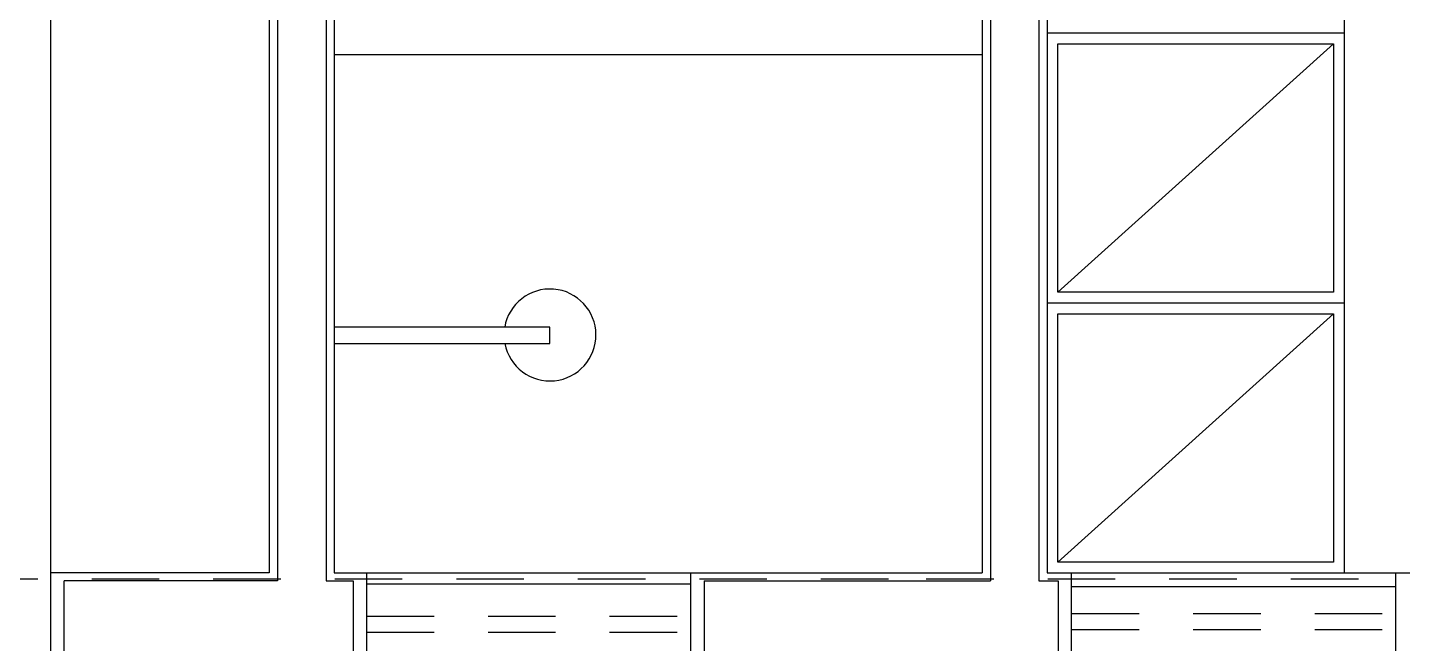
# Model space of a CAD drawing. Header units: millimetres. Extents: x 188.6 to 263.2, y 40.1 to 120.1.
# Drawn here: x 238.726 to 241.272, y 109.383 to 110.524 of the extents above; entities that cross this region are included whole.
import ezdxf

# ---------------------------------------------------------------- set-up
doc = ezdxf.new("R2010")
doc.units = ezdxf.units.MM
doc.linetypes.add('_XREF_APTOS 605 E 606_R01$0$XREF-TIPO$0$HIDDEN2', pattern=[0.1875, 0.125, -0.0625])
doc.linetypes.add('HIDDEN2', pattern=[0.1875, 0.125, -0.0625])
for name, color, linetype in [('ARQ', 8, 'Continuous'), ('ARQ-BASE', 8, 'Continuous'), ('ESTR-VIGAS', 11, 'HIDDEN2'), ('ESTRUTURA', 7, 'Continuous')]:
    doc.layers.add(name, color=color, linetype=linetype)

# ---------------------------------------------------------------- blocks, each defined once
blk = doc.blocks.new('_XREF_APTOS 605 E 606_R01$0$CHUVEIRO')
for p, q in [((216.39, 104.5199), (216.39, 104.9199)), ((216.39, 104.9199), (216.42, 104.9199)), ((216.42, 104.9199), (216.42, 104.5199))]:
    blk.add_line(p, q)
at = {"extrusion": (0, 0, -1)}
blk.add_ellipse((216.4058, 104.9204), major_axis=(-0.0851, 0), ratio=1, start_param=4.898771, end_param=10.827741, dxfattribs=at)
blk = doc.blocks.new('A$C1BFF5DEF')
at = {"layer": 'ARQ-BASE', "color": 8}
for p, q in [((39.8803, 0.169), (39.8803, 3.6198)), ((40.2848, 3.6198), (40.2848, 0.4599)), ((40.2998, 3.6048), (40.2998, 0.4449)), ((40.3898, 3.5148), (40.3898, 0.4449)), ((40.4048, 3.4899), (40.4048, 0.4599)), ((41.7248, 2.7998), (41.7248, 0.4599)), ((41.6048, 2.7698), (41.6048, 0.4599)), ((41.6198, 2.7448), (41.6198, 0.4449)), ((41.7098, 2.7448), (41.7098, 0.4449)), ((42.2748, 2.4599), (42.2748, 0.4599)), ((41.7248, 1.4599), (42.2748, 1.4599)), ((42.2548, 1.4399), (41.7448, 0.9799)), ((40.4048, 1.4199), (41.6048, 1.4199)), ((41.7248, 0.9599), (42.2748, 0.9599)), ((42.2548, 0.9399), (41.7448, 0.4799)), ((40.2848, 0.4599), (39.8803, 0.4599)), ((40.4048, 0.4599), (41.6048, 0.4599)), ((40.4648, 0.4599), (40.4648, 0.2799)), ((41.0648, 0.4599), (41.0648, 0.2799)), ((41.7248, 0.4599), (45.4404, 0.4599)), ((41.7703, 0.2799), (41.7703, 0.4599)), ((42.3703, 0.2799), (42.3703, 0.4599)), ((39.9053, 0.194), (39.9053, 0.4449)), ((40.2998, 0.4449), (39.9053, 0.4449)), ((40.3898, 0.4449), (40.4398, 0.4449)), ((40.4398, 0.4449), (40.4398, 0.3049)), ((40.4648, 0.4399), (41.0648, 0.4399)), ((41.0898, 0.4449), (41.6198, 0.4449)), ((41.0898, 0.4449), (41.0898, 0.3049)), ((41.7098, 0.4449), (41.7453, 0.4449)), ((41.7453, 0.4449), (41.7453, 0.3049)), ((41.7703, 0.4349), (42.3703, 0.4349))]:
    blk.add_line(p, q, dxfattribs=at)
at = {"layer": 'ARQ-BASE', "color": 8, "linetype": '_XREF_APTOS 605 E 606_R01$0$XREF-TIPO$0$HIDDEN2'}
for p, q in [((41.7703, 0.3849), (42.3703, 0.3849)), ((40.4648, 0.3799), (41.0648, 0.3799)), ((40.4648, 0.3499), (41.0648, 0.3499)), ((41.7703, 0.3549), (42.3703, 0.3549))]:
    blk.add_line(p, q, dxfattribs=at)
at = {"layer": 'ARQ-BASE', "color": 8}
for points in [[(41.7448, 1.4399), (42.2548, 1.4399), (42.2548, 0.9799), (41.7448, 0.9799)], [(41.7448, 0.9399), (42.2548, 0.9399), (42.2548, 0.4799), (41.7448, 0.4799)]]:
    blk.add_lwpolyline(points, close=True, dxfattribs=at)
at = {"layer": 'ARQ-BASE', "color": 8, "xscale": -1, "rotation": 270}
blk.add_blockref('_XREF_APTOS 605 E 606_R01$0$CHUVEIRO', (-64.1159, -215.5053), dxfattribs=at)
blk = doc.blocks.new('COBERTURA_29-09-2016')
at = {"layer": 'ESTR-VIGAS'}
for points in [[(33.64, 1.875), (30.26, 1.875)], [(37.66, 1.875), (33.64, 1.875)]]:
    blk.add_lwpolyline(points, dxfattribs=at)

msp = doc.modelspace()

# ---------------------------------------------------------------- block references
at = {"layer": 'ARQ'}
msp.add_blockref('A$C1BFF5DEF', (198.8891, 109.0543), dxfattribs=at)

# ---------------------------------------------------------------- next in the draw order: block references
at = {"layer": 'ESTRUTURA'}
msp.add_blockref('COBERTURA_29-09-2016', (206.6802, 107.6277), dxfattribs=at)

doc.saveas('drawing.dxf')
